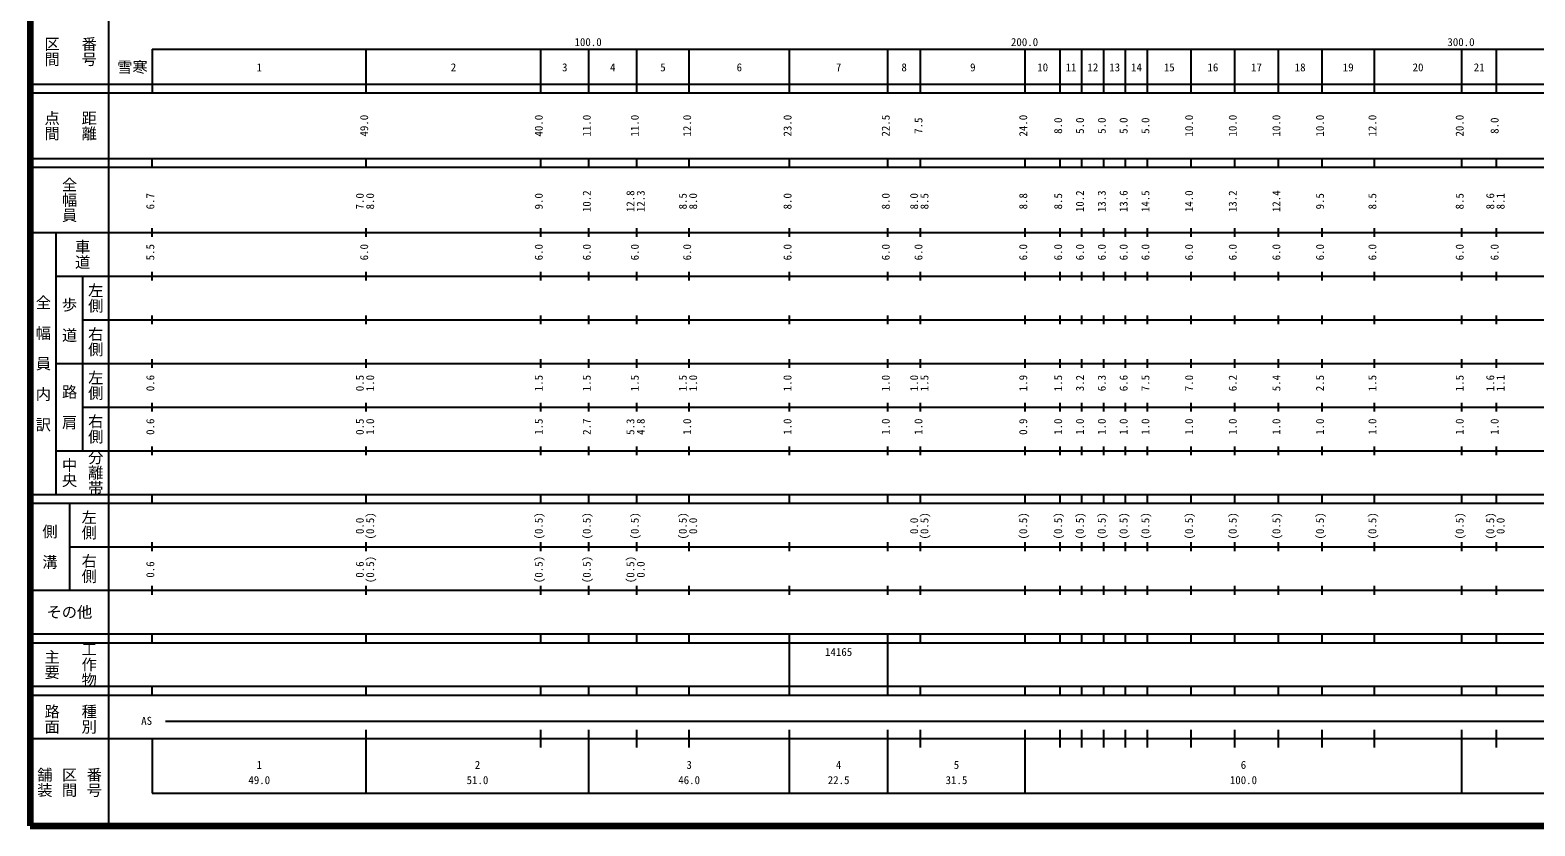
# Model space of a CAD drawing. Units: millimetres on the paper, enlarged 1000 times. Extents: x 40000 to 680000, y 20000 to 380000.
# Drawn here: x 40000 to 384779, y 20000 to 202409 of the extents above; entities that cross this region are included whole.
import ezdxf
from ezdxf.enums import TextEntityAlignment as Align

# ---------------------------------------------------------------- set-up
doc = ezdxf.new("R2010")
doc.units = ezdxf.units.MM
doc.header["$LTSCALE"] = 1000
doc.layers.add('M-TTL', color=2, linetype='Continuous', lineweight=140)
doc.layers.add('M-TTL-BAND', color=7, linetype='Continuous', lineweight=25)
doc.layers.add('M-TTL-TXT', color=7, linetype='Continuous')
doc.styles.add('@ＭＳ ゴシック', font='')
doc.styles.add('ＭＳ ゴシック', font='')
doc.styles.get('@ＭＳ ゴシック').set_extended_font_data('@MS Gothic')
doc.styles.get('ＭＳ ゴシック').set_extended_font_data('MS Gothic')

msp = doc.modelspace()

# ---------------------------------------------------------------- linework, layer by layer
at = {"layer": 'M-TTL'}
for p, q in [((40000, 380000), (40000, 20000)), ((40000, 20000), (680000, 20000))]:
    msp.add_line(p, q, dxfattribs=at)
at = {"layer": 'M-TTL-BAND'}
for p, q in [((58000, 370000), (58000, 20000)), ((68000, 198000), (579000, 198000)), ((68000, 198000), (68000, 188000)), ((117000, 188000), (117000, 198000)), ((157000, 188000), (157000, 198000)), ((168000, 188000), (168000, 198000)), ((179000, 188000), (179000, 198000)), ((191000, 188000), (191000, 198000)), ((214000, 188000), (214000, 198000)), ((236500, 188000), (236500, 198000)), ((244000, 188000), (244000, 198000)), ((268000, 188000), (268000, 198000)), ((276000, 188000), (276000, 198000)), ((281000, 188000), (281000, 198000)), ((286000, 188000), (286000, 198000)), ((291000, 188000), (291000, 198000)), ((296000, 188000), (296000, 198000)), ((306000, 188000), (306000, 198000)), ((316000, 188000), (316000, 198000)), ((326000, 188000), (326000, 198000)), ((336000, 188000), (336000, 198000)), ((348000, 188000), (348000, 198000)), ((368000, 188000), (368000, 198000)), ((376000, 188000), (376000, 198000)), ((40000, 190000), (579000, 190000)), ((40000, 188000), (579000, 188000)), ((40000, 173000), (579000, 173000)), ((68000, 171000), (68000, 173000)), ((117000, 171000), (117000, 173000)), ((157000, 171000), (157000, 173000)), ((168000, 171000), (168000, 173000)), ((179000, 171000), (179000, 173000)), ((191000, 171000), (191000, 173000)), ((214000, 171000), (214000, 173000)), ((236500, 171000), (236500, 173000)), ((244000, 171000), (244000, 173000)), ((268000, 171000), (268000, 173000)), ((276000, 171000), (276000, 173000)), ((281000, 171000), (281000, 173000)), ((286000, 171000), (286000, 173000)), ((291000, 171000), (291000, 173000)), ((296000, 171000), (296000, 173000)), ((306000, 171000), (306000, 173000)), ((316000, 171000), (316000, 173000)), ((326000, 171000), (326000, 173000)), ((336000, 171000), (336000, 173000)), ((348000, 171000), (348000, 173000)), ((368000, 171000), (368000, 173000)), ((376000, 171000), (376000, 173000)), ((40000, 171000), (579000, 171000)), ((40000, 156000), (579000, 156000)), ((46000, 96000), (46000, 156000)), ((68000, 155000), (68000, 157000)), ((117000, 155000), (117000, 157000)), ((157000, 155000), (157000, 157000)), ((168000, 155000), (168000, 157000)), ((179000, 155000), (179000, 157000)), ((191000, 155000), (191000, 157000)), ((214000, 155000), (214000, 157000)), ((236500, 155000), (236500, 157000)), ((244000, 155000), (244000, 157000)), ((268000, 155000), (268000, 157000)), ((276000, 155000), (276000, 157000)), ((281000, 155000), (281000, 157000)), ((286000, 155000), (286000, 157000)), ((291000, 155000), (291000, 157000)), ((296000, 155000), (296000, 157000)), ((306000, 155000), (306000, 157000)), ((316000, 155000), (316000, 157000)), ((326000, 155000), (326000, 157000)), ((336000, 155000), (336000, 157000)), ((348000, 155000), (348000, 157000)), ((368000, 155000), (368000, 157000)), ((376000, 155000), (376000, 157000)), ((46000, 146000), (579000, 146000)), ((52000, 146000), (52000, 106000)), ((68000, 145000), (68000, 147000)), ((117000, 145000), (117000, 147000)), ((157000, 145000), (157000, 147000)), ((168000, 145000), (168000, 147000)), ((179000, 145000), (179000, 147000)), ((191000, 145000), (191000, 147000)), ((214000, 145000), (214000, 147000)), ((236500, 145000), (236500, 147000)), ((244000, 145000), (244000, 147000)), ((268000, 145000), (268000, 147000)), ((276000, 145000), (276000, 147000)), ((281000, 145000), (281000, 147000)), ((286000, 145000), (286000, 147000)), ((291000, 145000), (291000, 147000)), ((296000, 145000), (296000, 147000)), ((306000, 145000), (306000, 147000)), ((316000, 145000), (316000, 147000)), ((326000, 145000), (326000, 147000)), ((336000, 145000), (336000, 147000)), ((348000, 145000), (348000, 147000)), ((368000, 145000), (368000, 147000)), ((376000, 145000), (376000, 147000)), ((52000, 136000), (579000, 136000)), ((68000, 135000), (68000, 137000)), ((117000, 135000), (117000, 137000)), ((157000, 135000), (157000, 137000)), ((168000, 135000), (168000, 137000)), ((179000, 135000), (179000, 137000)), ((191000, 135000), (191000, 137000)), ((214000, 135000), (214000, 137000)), ((236500, 135000), (236500, 137000)), ((244000, 135000), (244000, 137000)), ((268000, 135000), (268000, 137000)), ((276000, 135000), (276000, 137000)), ((281000, 135000), (281000, 137000)), ((286000, 135000), (286000, 137000)), ((291000, 135000), (291000, 137000)), ((296000, 135000), (296000, 137000)), ((306000, 135000), (306000, 137000)), ((316000, 135000), (316000, 137000)), ((326000, 135000), (326000, 137000)), ((336000, 135000), (336000, 137000)), ((348000, 135000), (348000, 137000)), ((368000, 135000), (368000, 137000)), ((376000, 135000), (376000, 137000)), ((46000, 126000), (579000, 126000)), ((68000, 125000), (68000, 127000)), ((117000, 125000), (117000, 127000)), ((157000, 125000), (157000, 127000)), ((168000, 125000), (168000, 127000)), ((179000, 125000), (179000, 127000)), ((191000, 125000), (191000, 127000)), ((214000, 125000), (214000, 127000)), ((236500, 125000), (236500, 127000)), ((244000, 125000), (244000, 127000)), ((268000, 125000), (268000, 127000)), ((276000, 125000), (276000, 127000)), ((281000, 125000), (281000, 127000)), ((286000, 125000), (286000, 127000)), ((291000, 125000), (291000, 127000)), ((296000, 125000), (296000, 127000)), ((306000, 125000), (306000, 127000)), ((316000, 125000), (316000, 127000)), ((326000, 125000), (326000, 127000)), ((336000, 125000), (336000, 127000)), ((348000, 125000), (348000, 127000)), ((368000, 125000), (368000, 127000)), ((376000, 125000), (376000, 127000)), ((52000, 116000), (579000, 116000)), ((68000, 115000), (68000, 117000)), ((117000, 115000), (117000, 117000)), ((157000, 115000), (157000, 117000)), ((168000, 115000), (168000, 117000)), ((179000, 115000), (179000, 117000)), ((191000, 115000), (191000, 117000)), ((214000, 115000), (214000, 117000)), ((236500, 115000), (236500, 117000)), ((244000, 115000), (244000, 117000)), ((268000, 115000), (268000, 117000)), ((276000, 115000), (276000, 117000)), ((281000, 115000), (281000, 117000)), ((286000, 115000), (286000, 117000)), ((291000, 115000), (291000, 117000)), ((296000, 115000), (296000, 117000)), ((306000, 115000), (306000, 117000)), ((316000, 115000), (316000, 117000)), ((326000, 115000), (326000, 117000)), ((336000, 115000), (336000, 117000)), ((348000, 115000), (348000, 117000)), ((368000, 115000), (368000, 117000)), ((376000, 115000), (376000, 117000)), ((68000, 105000), (68000, 107000)), ((117000, 105000), (117000, 107000)), ((157000, 105000), (157000, 107000)), ((168000, 105000), (168000, 107000)), ((179000, 105000), (179000, 107000)), ((191000, 105000), (191000, 107000)), ((214000, 105000), (214000, 107000)), ((236500, 105000), (236500, 107000)), ((244000, 105000), (244000, 107000)), ((268000, 105000), (268000, 107000)), ((276000, 105000), (276000, 107000)), ((281000, 105000), (281000, 107000)), ((286000, 105000), (286000, 107000)), ((291000, 105000), (291000, 107000)), ((296000, 105000), (296000, 107000)), ((306000, 105000), (306000, 107000)), ((316000, 105000), (316000, 107000)), ((326000, 105000), (326000, 107000)), ((336000, 105000), (336000, 107000)), ((348000, 105000), (348000, 107000)), ((368000, 105000), (368000, 107000)), ((376000, 105000), (376000, 107000)), ((46000, 106000), (579000, 106000)), ((40000, 96000), (579000, 96000)), ((40000, 94000), (579000, 94000)), ((49000, 94000), (49000, 74000)), ((68000, 94000), (68000, 96000)), ((117000, 94000), (117000, 96000)), ((157000, 94000), (157000, 96000)), ((168000, 94000), (168000, 96000)), ((179000, 94000), (179000, 96000)), ((191000, 94000), (191000, 96000)), ((214000, 94000), (214000, 96000)), ((236500, 94000), (236500, 96000)), ((244000, 94000), (244000, 96000)), ((268000, 94000), (268000, 96000)), ((276000, 94000), (276000, 96000)), ((281000, 94000), (281000, 96000)), ((286000, 94000), (286000, 96000)), ((291000, 94000), (291000, 96000)), ((296000, 94000), (296000, 96000)), ((306000, 94000), (306000, 96000)), ((316000, 94000), (316000, 96000)), ((326000, 94000), (326000, 96000)), ((336000, 94000), (336000, 96000)), ((348000, 94000), (348000, 96000)), ((368000, 94000), (368000, 96000)), ((376000, 94000), (376000, 96000)), ((49000, 84000), (579000, 84000)), ((68000, 83000), (68000, 85000)), ((117000, 83000), (117000, 85000)), ((157000, 83000), (157000, 85000)), ((168000, 83000), (168000, 85000)), ((179000, 83000), (179000, 85000)), ((191000, 83000), (191000, 85000)), ((214000, 83000), (214000, 85000)), ((236500, 83000), (236500, 85000)), ((244000, 83000), (244000, 85000)), ((268000, 83000), (268000, 85000)), ((276000, 83000), (276000, 85000)), ((281000, 83000), (281000, 85000)), ((286000, 83000), (286000, 85000)), ((291000, 83000), (291000, 85000)), ((296000, 83000), (296000, 85000)), ((306000, 83000), (306000, 85000)), ((316000, 83000), (316000, 85000)), ((326000, 83000), (326000, 85000)), ((336000, 83000), (336000, 85000)), ((348000, 83000), (348000, 85000)), ((368000, 83000), (368000, 85000)), ((376000, 83000), (376000, 85000)), ((40000, 74000), (579000, 74000)), ((68000, 73000), (68000, 75000)), ((117000, 73000), (117000, 75000)), ((157000, 73000), (157000, 75000)), ((168000, 73000), (168000, 75000)), ((179000, 73000), (179000, 75000)), ((191000, 73000), (191000, 75000)), ((214000, 73000), (214000, 75000)), ((236500, 73000), (236500, 75000)), ((244000, 73000), (244000, 75000)), ((268000, 73000), (268000, 75000)), ((276000, 73000), (276000, 75000)), ((281000, 73000), (281000, 75000)), ((286000, 73000), (286000, 75000)), ((291000, 73000), (291000, 75000)), ((296000, 73000), (296000, 75000)), ((306000, 73000), (306000, 75000)), ((316000, 73000), (316000, 75000)), ((326000, 73000), (326000, 75000)), ((336000, 73000), (336000, 75000)), ((348000, 73000), (348000, 75000)), ((368000, 73000), (368000, 75000)), ((376000, 73000), (376000, 75000)), ((40000, 64000), (579000, 64000)), ((68000, 62000), (68000, 64000)), ((117000, 62000), (117000, 64000)), ((157000, 62000), (157000, 64000)), ((168000, 62000), (168000, 64000)), ((179000, 62000), (179000, 64000)), ((191000, 62000), (191000, 64000)), ((214000, 62000), (214000, 64000)), ((236500, 62000), (236500, 64000)), ((244000, 62000), (244000, 64000)), ((268000, 62000), (268000, 64000)), ((276000, 62000), (276000, 64000)), ((281000, 62000), (281000, 64000)), ((286000, 62000), (286000, 64000)), ((291000, 62000), (291000, 64000)), ((296000, 62000), (296000, 64000)), ((306000, 62000), (306000, 64000)), ((316000, 62000), (316000, 64000)), ((326000, 62000), (326000, 64000)), ((336000, 62000), (336000, 64000)), ((348000, 62000), (348000, 64000)), ((368000, 62000), (368000, 64000)), ((376000, 62000), (376000, 64000)), ((40000, 62000), (579000, 62000)), ((214000, 52000), (214000, 62000)), ((236500, 52000), (236500, 62000)), ((40000, 52000), (579000, 52000)), ((68000, 50000), (68000, 52000)), ((117000, 50000), (117000, 52000)), ((157000, 50000), (157000, 52000)), ((168000, 50000), (168000, 52000)), ((179000, 50000), (179000, 52000)), ((191000, 50000), (191000, 52000)), ((214000, 50000), (214000, 52000)), ((236500, 50000), (236500, 52000)), ((244000, 50000), (244000, 52000)), ((268000, 50000), (268000, 52000)), ((276000, 50000), (276000, 52000)), ((281000, 50000), (281000, 52000)), ((286000, 50000), (286000, 52000)), ((291000, 50000), (291000, 52000)), ((296000, 50000), (296000, 52000)), ((306000, 50000), (306000, 52000)), ((316000, 50000), (316000, 52000)), ((326000, 50000), (326000, 52000)), ((336000, 50000), (336000, 52000)), ((348000, 50000), (348000, 52000)), ((368000, 50000), (368000, 52000)), ((376000, 50000), (376000, 52000)), ((40000, 50000), (579000, 50000)), ((71000, 44000), (124500, 44000)), ((117000, 27500), (117000, 42000)), ((124500, 44000), (477000, 44000)), ((157000, 38000), (157000, 42000)), ((168000, 27500), (168000, 42000)), ((179000, 38000), (179000, 42000)), ((191000, 38000), (191000, 42000)), ((214000, 27500), (214000, 42000)), ((236500, 27500), (236500, 42000)), ((244000, 38000), (244000, 42000)), ((268000, 27500), (268000, 42000)), ((276000, 38000), (276000, 42000)), ((281000, 38000), (281000, 42000)), ((286000, 38000), (286000, 42000)), ((291000, 38000), (291000, 42000)), ((296000, 38000), (296000, 42000)), ((306000, 38000), (306000, 42000)), ((316000, 38000), (316000, 42000)), ((326000, 38000), (326000, 42000)), ((336000, 38000), (336000, 42000)), ((348000, 38000), (348000, 42000)), ((368000, 27500), (368000, 42000)), ((376000, 38000), (376000, 42000)), ((40000, 40000), (579000, 40000)), ((68000, 40000), (68000, 27500)), ((68000, 27500), (579000, 27500))]:
    msp.add_line(p, q, dxfattribs=at)

# ---------------------------------------------------------------- texts
at = {"layer": 'M-TTL-BAND', "style": '@ＭＳ ゴシック'}
for s, p in [('区間', (45000, 197500)), ('番号', (53500, 197500)), ('点間', (45000, 180500)), ('距離', (53500, 180500)), ('全幅員', (49000, 163500)), ('車道', (52000, 151000)), ('全\u3000幅\u3000員\u3000内\u3000訳', (43000, 126000)), ('左側', (55000, 141000)), ('歩\u3000道', (49000, 136000)), ('右側', (55000, 131000)), ('左側', (55000, 121000)), ('路\u3000肩', (49000, 116000)), ('右側', (55000, 111000)), ('中央', (49000, 101000)), ('分離帯', (55000, 101000)), ('左側', (53500, 89000)), ('側\u3000溝', (44500, 84000)), ('右側', (53500, 79000)), ('主要', (45000, 57000)), ('工作物', (53500, 57000)), ('路面', (45000, 44500)), ('種別', (53500, 44500)), ('舗装', (43333, 30000)), ('区間', (49000, 30000)), ('番号', (54667, 30000))]:
    msp.add_text(s, height=2566, rotation=270, dxfattribs=at).set_placement(p, align=Align.MIDDLE_CENTER)
at = {"layer": 'M-TTL-BAND', "style": 'ＭＳ ゴシック'}
for s, p in [('100.0', (167844, 198195)), ('200.0', (267844, 198195)), ('300.0', (367844, 198195)), ('1', (92500, 192405)), ('2', (137000, 192405)), ('3', (162500, 192405)), ('4', (173500, 192405)), ('5', (185000, 192405)), ('6', (202500, 192405)), ('7', (225250, 192405)), ('8', (240250, 192405)), ('9', (256000, 192405)), ('10', (272000, 192405)), ('11', (278500, 192405)), ('12', (283500, 192405)), ('13', (288500, 192405)), ('14', (293500, 192405)), ('15', (301000, 192405)), ('16', (311000, 192405)), ('17', (321000, 192405)), ('18', (331000, 192405)), ('19', (342000, 192405)), ('20', (358000, 192405)), ('21', (372000, 192405)), ('AS', (66702, 42612)), ('1', (92500, 32523)), ('2', (142500, 32523)), ('3', (191000, 32523)), ('4', (225250, 32523)), ('5', (252250, 32523)), ('6', (318000, 32523)), ('49.0', (92500, 29033)), ('51.0', (142500, 29033)), ('46.0', (191000, 29033)), ('22.5', (225250, 29033)), ('31.5', (252250, 29033)), ('100.0', (318000, 29033))]:
    msp.add_text(s, height=1833, dxfattribs=at).set_placement(p, align=Align.BOTTOM_CENTER)
for s, p in [('49.0', (118000, 180500)), ('40.0', (158000, 180500)), ('11.0', (169000, 180500)), ('11.0', (180000, 180500)), ('12.0', (192000, 180500)), ('23.0', (215000, 180500)), ('22.5', (237500, 180500)), ('24.0', (269000, 180500)), ('10.0', (307000, 180500)), ('10.0', (317000, 180500)), ('10.0', (327000, 180500)), ('10.0', (337000, 180500)), ('12.0', (349000, 180500)), ('20.0', (369000, 180500)), ('7.5', (245000, 180500)), ('8.0', (277000, 180500)), ('5.0', (282000, 180500)), ('5.0', (287000, 180500)), ('5.0', (292000, 180500)), ('5.0', (297000, 180500)), ('8.0', (377000, 180500)), ('10.2', (169000, 163174)), ('12.8', (179000, 163174)), ('12.3', (181370, 163174)), ('10.2', (282000, 163174)), ('13.3', (287000, 163174)), ('13.6', (292000, 163174)), ('14.5', (297000, 163174)), ('14.0', (307000, 163174)), ('13.2', (317000, 163174)), ('12.4', (327000, 163174)), ('6.7', (69000, 163174)), ('7.0', (117000, 163174)), ('8.0', (119370, 163174)), ('9.0', (158000, 163174)), ('8.5', (191000, 163174)), ('8.0', (193370, 163174)), ('8.0', (215000, 163174)), ('8.0', (237500, 163174)), ('8.0', (244000, 163174)), ('8.5', (246370, 163174)), ('8.8', (269000, 163174)), ('8.5', (277000, 163174)), ('9.5', (337000, 163174)), ('8.5', (349000, 163174)), ('8.5', (369000, 163174)), ('8.6', (376000, 163174)), ('8.1', (378370, 163174)), ('5.5', (69000, 151500)), ('6.0', (118000, 151500)), ('6.0', (158000, 151500)), ('6.0', (169000, 151500)), ('6.0', (180000, 151500)), ('6.0', (192000, 151500)), ('6.0', (215000, 151500)), ('6.0', (237500, 151500)), ('6.0', (245000, 151500)), ('6.0', (269000, 151500)), ('6.0', (277000, 151500)), ('6.0', (282000, 151500)), ('6.0', (287000, 151500)), ('6.0', (292000, 151500)), ('6.0', (297000, 151500)), ('6.0', (307000, 151500)), ('6.0', (317000, 151500)), ('6.0', (327000, 151500)), ('6.0', (337000, 151500)), ('6.0', (349000, 151500)), ('6.0', (369000, 151500)), ('6.0', (377000, 151500)), ('0.6', (69000, 121500)), ('0.5', (117000, 121500)), ('1.0', (119370, 121500)), ('1.5', (158000, 121500)), ('1.5', (169000, 121500)), ('1.5', (180000, 121500)), ('1.5', (191000, 121500)), ('1.0', (193370, 121500)), ('1.0', (215000, 121500)), ('1.0', (237500, 121500)), ('1.0', (244000, 121500)), ('1.5', (246370, 121500)), ('1.9', (269000, 121500)), ('1.5', (277000, 121500)), ('3.2', (282000, 121500)), ('6.3', (287000, 121500)), ('6.6', (292000, 121500)), ('7.5', (297000, 121500)), ('7.0', (307000, 121500)), ('6.2', (317000, 121500)), ('5.4', (327000, 121500)), ('2.5', (337000, 121500)), ('1.5', (349000, 121500)), ('1.5', (369000, 121500)), ('1.6', (376000, 121500)), ('1.1', (378370, 121500)), ('0.6', (69000, 111500)), ('0.5', (117000, 111500)), ('1.0', (119370, 111500)), ('1.5', (158000, 111500)), ('2.7', (169000, 111500)), ('5.3', (179000, 111500)), ('4.8', (181370, 111500)), ('1.0', (192000, 111500)), ('1.0', (215000, 111500)), ('1.0', (237500, 111500)), ('1.0', (245000, 111500)), ('0.9', (269000, 111500)), ('1.0', (277000, 111500)), ('1.0', (282000, 111500)), ('1.0', (287000, 111500)), ('1.0', (292000, 111500)), ('1.0', (297000, 111500)), ('1.0', (307000, 111500)), ('1.0', (317000, 111500)), ('1.0', (327000, 111500)), ('1.0', (337000, 111500)), ('1.0', (349000, 111500)), ('1.0', (369000, 111500)), ('1.0', (377000, 111500)), ('0.0', (117000, 88764)), ('(0.5)', (119370, 88764)), ('(0.5)', (158000, 88764)), ('(0.5)', (169000, 88764)), ('(0.5)', (180000, 88764)), ('(0.5)', (191000, 88764)), ('0.0', (193370, 88764)), ('0.0', (244000, 88764)), ('(0.5)', (246370, 88764)), ('(0.5)', (269000, 88764)), ('(0.5)', (277000, 88764)), ('(0.5)', (282000, 88764)), ('(0.5)', (287000, 88764)), ('(0.5)', (292000, 88764)), ('(0.5)', (297000, 88764)), ('(0.5)', (307000, 88764)), ('(0.5)', (317000, 88764)), ('(0.5)', (327000, 88764)), ('(0.5)', (337000, 88764)), ('(0.5)', (349000, 88764)), ('(0.5)', (369000, 88764)), ('(0.5)', (376000, 88764)), ('0.0', (378370, 88764)), ('0.6', (69000, 78764)), ('0.6', (117000, 78764)), ('(0.5)', (119370, 78764)), ('(0.5)', (158000, 78764)), ('(0.5)', (169000, 78764)), ('(0.5)', (179000, 78764)), ('0.0', (181370, 78764))]:
    msp.add_text(s, height=1833, rotation=90, dxfattribs=at).set_placement(p, align=Align.BOTTOM_CENTER)
msp.add_text('その他', height=2566, dxfattribs=at).set_placement((49000, 69000), align=Align.MIDDLE_CENTER)
msp.add_text('14165', height=1833, dxfattribs=at).set_placement((222125, 58405), align=Align.BOTTOM_LEFT)
at = {"layer": 'M-TTL-TXT', "style": 'ＭＳ ゴシック'}
msp.add_text('雪寒', height=2566, dxfattribs=at).set_placement((63437, 193924), align=Align.MIDDLE_CENTER)

doc.saveas('drawing.dxf')
